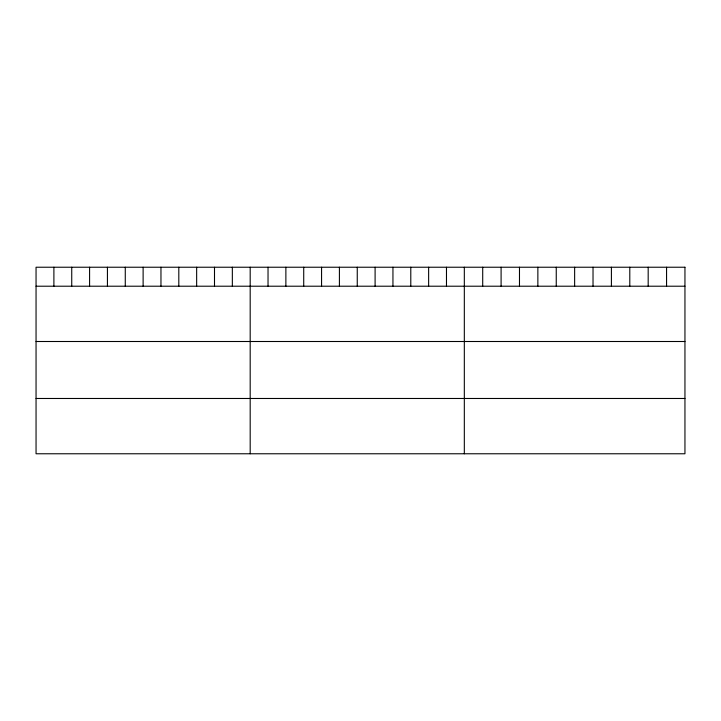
<?xml version="1.0" encoding="UTF-8"?>
<svg xmlns="http://www.w3.org/2000/svg" width="721" height="721" viewBox="0 0 721 721"><rect width="100%" height="100%" fill="white"/><g stroke="black" fill="none" stroke-linecap="round" stroke-linejoin="round"><path stroke-width="1.08" d="M36.05 286.21L684.95 286.21M36.05 341.502L684.95 341.502M36.05 398.479L684.95 398.479M666.565 267.23L666.565 286.21M648.179 267.23L648.179 286.21M629.793 267.23L629.793 286.21M611.408 267.23L611.408 286.21M593.023 267.23L593.023 286.21M574.637 267.23L574.637 286.21M556.252 267.23L556.252 286.21M537.866 267.23L537.866 286.21M519.481 267.23L519.481 286.21M501.095 267.23L501.095 286.21M482.709 267.23L482.709 286.21M464.324 267.23L464.324 453.77M446.479 267.23L446.479 286.21M428.635 267.23L428.635 286.21M410.79 267.23L410.79 286.21M392.945 267.23L392.945 286.21M375.1 267.23L375.1 286.21M357.255 267.23L357.255 286.21M339.411 267.23L339.411 286.21M321.566 267.23L321.566 286.21M303.721 267.23L303.721 286.21M285.876 267.23L285.876 286.21M268.032 267.23L268.032 286.21M250.187 267.23L250.187 453.77M232.342 267.23L232.342 286.21M214.498 267.23L214.498 286.21M196.653 267.23L196.653 286.21M178.808 267.23L178.808 286.21M160.963 267.23L160.963 286.21M143.119 267.23L143.119 286.21M125.274 267.23L125.274 286.21M107.429 267.23L107.429 286.21M89.584 267.23L89.584 286.21M71.739 267.23L71.739 286.21M53.895 267.23L53.895 286.21M684.95 267.23L36.05 267.23L36.05 453.77L684.95 453.77L684.95 267.23"/></g></svg>
